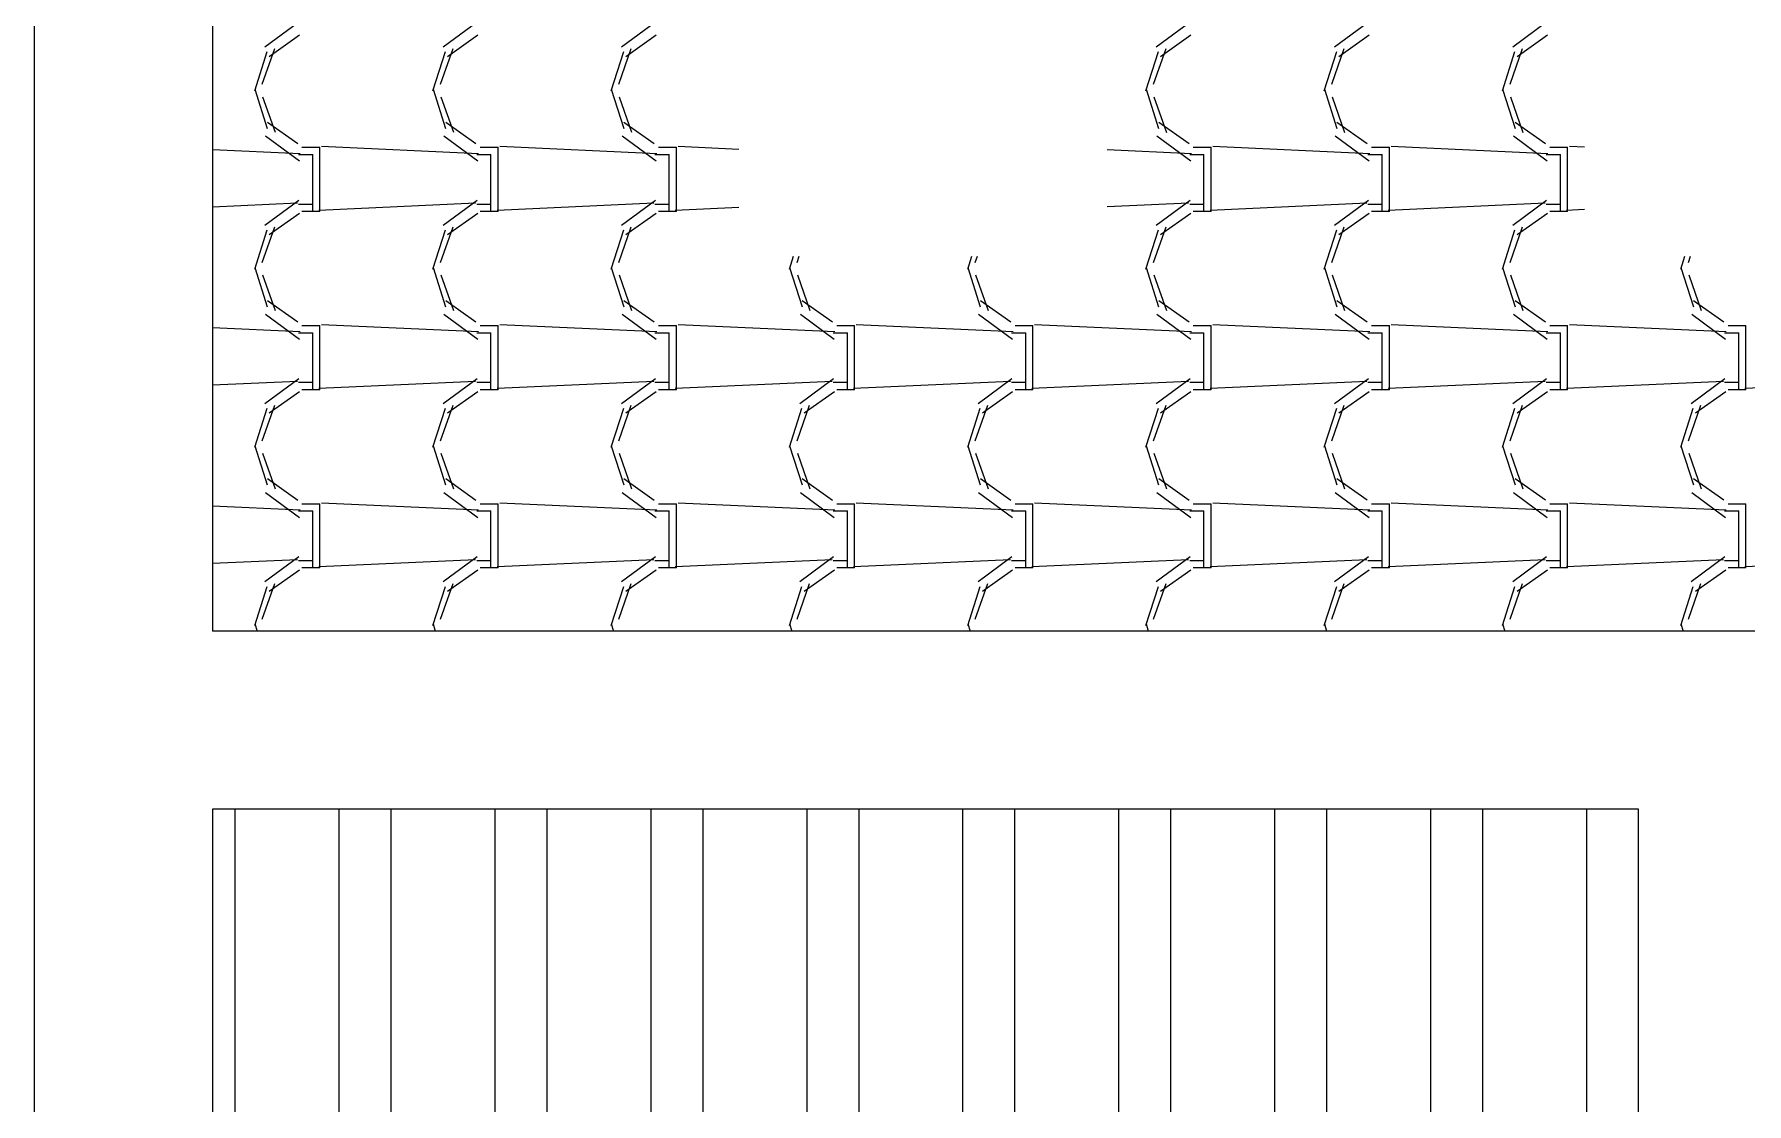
# Model space of a CAD drawing. Header units: millimetres. Extents: x -336 to -33, y -135 to 770.
# Drawn here: x -310.758 to -307.876, y 725.607 to 727.407 of the extents above; entities that cross this region are included whole.
import ezdxf

# ---------------------------------------------------------------- set-up
doc = ezdxf.new("R2010")
doc.units = ezdxf.units.MM
doc.header["$LTSCALE"] = 50
doc.header["$MEASUREMENT"] = 0
doc.layers.add('-HIDRO', color=8, linetype='CONTINUOUS')

msp = doc.modelspace()

# ---------------------------------------------------------------- hatches: boundary and pattern name
at = {"layer": '-HIDRO', "linetype": 'Continuous'}
h = msp.add_hatch(dxfattribs=at)
h.set_pattern_fill('ANSI32', color=256, scale=0.7, angle=45, style=0)
h.set_pattern_definition([(90, (-1716.45764, 385.7027), (-0.2625, 1e-16), []), (90, (-1716.37014, 385.7902), (-0.2625, 1e-16), [])])
h.paths.add_polyline_path([(-310.458, 726.1028), (-310.458, 724.4028), (-308.058, 724.4028), (-308.058, 726.1028)])

# ---------------------------------------------------------------- linework, layer by layer
for p, q in [((-310.758, 747.1206), (-310.758, 712.1028)), ((-310.458, 746.8206), (-310.458, 726.4028)), ((-310.3127, 727.4274), (-310.3697, 727.3854)), ((-310.3114, 727.4054), (-310.3624, 727.3694)), ((-310.0127, 727.4274), (-310.0697, 727.3854)), ((-310.0114, 727.4054), (-310.0624, 727.3694)), ((-309.7127, 727.4274), (-309.7697, 727.3854)), ((-309.7114, 727.4054), (-309.7624, 727.3694)), ((-308.8127, 727.4274), (-308.8697, 727.3854)), ((-308.8114, 727.4054), (-308.8624, 727.3694)), ((-308.5127, 727.4274), (-308.5697, 727.3854)), ((-308.5114, 727.4054), (-308.5624, 727.3694)), ((-308.2127, 727.4274), (-308.2697, 727.3854)), ((-308.2114, 727.4054), (-308.2624, 727.3694)), ((-310.3666, 727.3774), (-310.3876, 727.3114)), ((-310.3538, 727.3824), (-310.3748, 727.3224)), ((-310.0666, 727.3774), (-310.0876, 727.3114)), ((-310.0538, 727.3824), (-310.0748, 727.3224)), ((-309.7666, 727.3774), (-309.7876, 727.3114)), ((-309.7538, 727.3824), (-309.7748, 727.3224)), ((-308.8666, 727.3774), (-308.8876, 727.3114)), ((-308.8538, 727.3824), (-308.8748, 727.3224)), ((-308.5666, 727.3774), (-308.5876, 727.3114)), ((-308.5538, 727.3824), (-308.5748, 727.3224)), ((-308.2666, 727.3774), (-308.2876, 727.3114)), ((-308.2538, 727.3824), (-308.2748, 727.3224)), ((-310.3869, 727.3146), (-310.3659, 727.2486)), ((-310.3737, 727.3021), (-310.3527, 727.2421)), ((-310.0869, 727.3146), (-310.0659, 727.2486)), ((-310.0737, 727.3021), (-310.0527, 727.2421)), ((-309.7869, 727.3146), (-309.7659, 727.2486)), ((-309.7737, 727.3021), (-309.7527, 727.2421)), ((-308.8869, 727.3146), (-308.8659, 727.2486)), ((-308.8737, 727.302), (-308.8527, 727.242)), ((-308.5868, 727.3146), (-308.5658, 727.2486)), ((-308.5737, 727.302), (-308.5527, 727.242)), ((-308.2868, 727.3146), (-308.2658, 727.2486)), ((-308.2737, 727.302), (-308.2527, 727.242)), ((-310.3656, 727.2592), (-310.3146, 727.2232)), ((-310.0656, 727.2592), (-310.0146, 727.2232)), ((-309.7656, 727.2592), (-309.7146, 727.2232)), ((-308.8656, 727.2593), (-308.8146, 727.2233)), ((-308.5656, 727.2593), (-308.5146, 727.2233)), ((-308.2656, 727.2593), (-308.2146, 727.2233)), ((-310.3686, 727.236), (-310.3116, 727.194)), ((-310.0686, 727.236), (-310.0116, 727.194)), ((-309.7686, 727.236), (-309.7116, 727.194)), ((-308.8686, 727.236), (-308.8116, 727.194)), ((-308.5686, 727.236), (-308.5116, 727.194)), ((-308.2686, 727.236), (-308.2116, 727.194)), ((-310.3105, 727.2061), (-310.458, 727.2128)), ((-310.3134, 727.2049), (-310.2894, 727.2049)), ((-310.3074, 727.2169), (-310.2774, 727.2169)), ((-310.2894, 727.1209), (-310.2894, 727.2049)), ((-310.2774, 727.1209), (-310.2774, 727.2169)), ((-310.0105, 727.2061), (-310.2745, 727.2181)), ((-310.0134, 727.2049), (-309.9894, 727.2049)), ((-310.0074, 727.2169), (-309.9774, 727.2169)), ((-309.9894, 727.1209), (-309.9894, 727.2049)), ((-309.9774, 727.1209), (-309.9774, 727.2169)), ((-309.7105, 727.2061), (-309.9745, 727.2181)), ((-309.7134, 727.2049), (-309.6894, 727.2049)), ((-309.7074, 727.2169), (-309.6774, 727.2169)), ((-309.6894, 727.1209), (-309.6894, 727.2049)), ((-309.6774, 727.1209), (-309.6774, 727.2169)), ((-309.5724, 727.2134), (-309.6745, 727.2181)), ((-308.8105, 727.2061), (-308.9521, 727.2125)), ((-308.8134, 727.2049), (-308.7894, 727.2049)), ((-308.8074, 727.2169), (-308.7774, 727.2169)), ((-308.7894, 727.1209), (-308.7894, 727.2049)), ((-308.7774, 727.1209), (-308.7774, 727.2169)), ((-308.5105, 727.2061), (-308.7745, 727.2181)), ((-308.5134, 727.2049), (-308.4894, 727.2049)), ((-308.5074, 727.2169), (-308.4774, 727.2169)), ((-308.4894, 727.1209), (-308.4894, 727.2049)), ((-308.4774, 727.1209), (-308.4774, 727.2169)), ((-308.2105, 727.2061), (-308.4745, 727.2181)), ((-308.2134, 727.2049), (-308.1894, 727.2049)), ((-308.2074, 727.2169), (-308.1774, 727.2169)), ((-308.1894, 727.1209), (-308.1894, 727.2049)), ((-308.1774, 727.1209), (-308.1774, 727.2169)), ((-308.1492, 727.2169), (-308.1745, 727.2181)), ((-310.3152, 727.1228), (-310.458, 727.1163)), ((-310.3127, 727.1274), (-310.3697, 727.0854)), ((-310.2894, 727.1209), (-310.3134, 727.1209)), ((-310.2894, 727.1089), (-310.2894, 727.1209)), ((-310.0152, 727.1228), (-310.2792, 727.1108)), ((-310.2774, 727.1089), (-310.2774, 727.1209)), ((-310.0127, 727.1274), (-310.0697, 727.0854)), ((-309.9894, 727.1209), (-310.0134, 727.1209)), ((-309.9894, 727.1089), (-309.9894, 727.1209)), ((-309.7152, 727.1228), (-309.9792, 727.1108)), ((-309.9774, 727.1089), (-309.9774, 727.1209)), ((-309.7127, 727.1274), (-309.7697, 727.0854)), ((-309.6894, 727.1209), (-309.7134, 727.1209)), ((-309.6894, 727.1089), (-309.6894, 727.1209)), ((-309.5724, 727.1157), (-309.6792, 727.1108)), ((-309.6774, 727.1089), (-309.6774, 727.1209)), ((-308.8152, 727.1228), (-308.9521, 727.1166)), ((-308.8127, 727.1274), (-308.8697, 727.0854)), ((-308.7894, 727.1209), (-308.8134, 727.1209)), ((-308.7894, 727.1089), (-308.7894, 727.1209)), ((-308.5152, 727.1228), (-308.7792, 727.1108)), ((-308.7774, 727.1089), (-308.7774, 727.1209)), ((-308.5127, 727.1274), (-308.5697, 727.0854)), ((-308.4894, 727.1209), (-308.5134, 727.1209)), ((-308.4894, 727.1089), (-308.4894, 727.1209)), ((-308.2152, 727.1228), (-308.4792, 727.1108)), ((-308.4774, 727.1089), (-308.4774, 727.1209)), ((-308.2127, 727.1274), (-308.2697, 727.0854)), ((-308.1894, 727.1209), (-308.2134, 727.1209)), ((-308.1894, 727.1089), (-308.1894, 727.1209)), ((-308.1774, 727.1089), (-308.1774, 727.1209)), ((-310.3114, 727.1054), (-310.3624, 727.0694)), ((-310.2774, 727.1089), (-310.3074, 727.1089)), ((-310.0114, 727.1054), (-310.0624, 727.0694)), ((-309.9774, 727.1089), (-310.0074, 727.1089)), ((-309.7114, 727.1054), (-309.7624, 727.0694)), ((-309.6774, 727.1089), (-309.7074, 727.1089)), ((-308.8114, 727.1054), (-308.8624, 727.0694)), ((-308.7774, 727.1089), (-308.8074, 727.1089)), ((-308.5114, 727.1054), (-308.5624, 727.0694)), ((-308.4774, 727.1089), (-308.5074, 727.1089)), ((-308.2114, 727.1054), (-308.2624, 727.0694)), ((-308.1774, 727.1089), (-308.2074, 727.1089)), ((-308.1492, 727.1122), (-308.1792, 727.1108)), ((-310.3666, 727.0774), (-310.3876, 727.0114)), ((-310.3538, 727.0824), (-310.3748, 727.0224)), ((-310.0666, 727.0774), (-310.0876, 727.0114)), ((-310.0538, 727.0824), (-310.0748, 727.0224)), ((-309.7666, 727.0774), (-309.7876, 727.0114)), ((-309.7538, 727.0824), (-309.7748, 727.0224)), ((-308.8666, 727.0774), (-308.8876, 727.0114)), ((-308.8538, 727.0824), (-308.8748, 727.0224)), ((-308.5666, 727.0774), (-308.5876, 727.0114)), ((-308.5538, 727.0824), (-308.5748, 727.0224)), ((-308.2666, 727.0774), (-308.2876, 727.0114)), ((-308.2538, 727.0824), (-308.2748, 727.0224)), ((-309.4806, 727.0332), (-309.4876, 727.0114)), ((-309.471, 727.0332), (-309.4748, 727.0224)), ((-309.1806, 727.0332), (-309.1876, 727.0114)), ((-309.171, 727.0332), (-309.1748, 727.0224)), ((-307.9807, 727.0331), (-307.9876, 727.0114)), ((-307.971, 727.0331), (-307.9748, 727.0224)), ((-310.3869, 727.0146), (-310.3659, 726.9486)), ((-310.3737, 727.0021), (-310.3527, 726.9421)), ((-310.0869, 727.0146), (-310.0659, 726.9486)), ((-310.0737, 727.0021), (-310.0527, 726.9421)), ((-309.7869, 727.0146), (-309.7659, 726.9486)), ((-309.7737, 727.0021), (-309.7527, 726.9421)), ((-309.4869, 727.0146), (-309.4659, 726.9486)), ((-309.4737, 727.0021), (-309.4527, 726.9421)), ((-309.1869, 727.0146), (-309.1659, 726.9486)), ((-309.1737, 727.0021), (-309.1527, 726.9421)), ((-308.8869, 727.0146), (-308.8659, 726.9486)), ((-308.8737, 727.002), (-308.8527, 726.942)), ((-308.5868, 727.0146), (-308.5658, 726.9486)), ((-308.5737, 727.002), (-308.5527, 726.942)), ((-308.2868, 727.0146), (-308.2658, 726.9486)), ((-308.2737, 727.002), (-308.2527, 726.942)), ((-307.9868, 727.0146), (-307.9658, 726.9486)), ((-307.9737, 727.002), (-307.9527, 726.942)), ((-310.3656, 726.9592), (-310.3146, 726.9232)), ((-310.0656, 726.9592), (-310.0146, 726.9232)), ((-309.7656, 726.9592), (-309.7146, 726.9232)), ((-309.4656, 726.9592), (-309.4146, 726.9232)), ((-309.1656, 726.9593), (-309.1146, 726.9233)), ((-308.8656, 726.9593), (-308.8146, 726.9233)), ((-308.5656, 726.9593), (-308.5146, 726.9233)), ((-308.2656, 726.9593), (-308.2146, 726.9233)), ((-307.9656, 726.9593), (-307.9146, 726.9233)), ((-310.3105, 726.9061), (-310.458, 726.9128)), ((-310.3686, 726.936), (-310.3116, 726.894)), ((-310.3074, 726.9169), (-310.2774, 726.9169)), ((-310.2774, 726.8209), (-310.2774, 726.9169)), ((-310.0105, 726.9061), (-310.2745, 726.9181)), ((-310.0686, 726.936), (-310.0116, 726.894)), ((-310.0074, 726.9169), (-309.9774, 726.9169)), ((-309.9774, 726.8209), (-309.9774, 726.9169)), ((-309.7105, 726.9061), (-309.9745, 726.9181)), ((-309.7686, 726.936), (-309.7116, 726.894)), ((-309.7074, 726.9169), (-309.6774, 726.9169)), ((-309.6774, 726.8209), (-309.6774, 726.9169)), ((-309.4105, 726.9061), (-309.6745, 726.9181)), ((-309.4686, 726.936), (-309.4116, 726.894)), ((-309.4074, 726.9169), (-309.3774, 726.9169)), ((-309.3774, 726.8209), (-309.3774, 726.9169)), ((-309.1105, 726.9061), (-309.3745, 726.9181)), ((-309.1686, 726.936), (-309.1116, 726.894)), ((-309.1074, 726.9169), (-309.0774, 726.9169)), ((-309.0774, 726.8209), (-309.0774, 726.9169)), ((-308.8105, 726.9061), (-309.0745, 726.9181)), ((-308.8686, 726.936), (-308.8116, 726.894)), ((-308.8074, 726.9169), (-308.7774, 726.9169)), ((-308.7774, 726.8209), (-308.7774, 726.9169)), ((-308.5105, 726.9061), (-308.7745, 726.9181)), ((-308.5686, 726.936), (-308.5116, 726.894)), ((-308.5074, 726.9169), (-308.4774, 726.9169)), ((-308.4774, 726.8209), (-308.4774, 726.9169)), ((-308.2105, 726.9061), (-308.4745, 726.9181)), ((-308.2686, 726.936), (-308.2116, 726.894)), ((-308.2074, 726.9169), (-308.1774, 726.9169)), ((-308.1774, 726.8209), (-308.1774, 726.9169)), ((-307.9105, 726.9061), (-308.1745, 726.9181)), ((-307.9686, 726.936), (-307.9116, 726.894)), ((-307.9074, 726.9169), (-307.8774, 726.9169)), ((-307.8774, 726.8209), (-307.8774, 726.9169)), ((-310.3134, 726.9049), (-310.2894, 726.9049)), ((-310.2894, 726.8209), (-310.2894, 726.9049)), ((-310.0134, 726.9049), (-309.9894, 726.9049)), ((-309.9894, 726.8209), (-309.9894, 726.9049)), ((-309.7134, 726.9049), (-309.6894, 726.9049)), ((-309.6894, 726.8209), (-309.6894, 726.9049)), ((-309.4134, 726.9049), (-309.3894, 726.9049)), ((-309.3894, 726.8209), (-309.3894, 726.9049)), ((-309.1134, 726.9049), (-309.0894, 726.9049)), ((-309.0894, 726.8209), (-309.0894, 726.9049)), ((-308.8134, 726.9049), (-308.7894, 726.9049)), ((-308.7894, 726.8209), (-308.7894, 726.9049)), ((-308.5134, 726.9049), (-308.4894, 726.9049)), ((-308.4894, 726.8209), (-308.4894, 726.9049)), ((-308.2134, 726.9049), (-308.1894, 726.9049)), ((-308.1894, 726.8209), (-308.1894, 726.9049)), ((-307.9134, 726.9049), (-307.8894, 726.9049)), ((-307.8894, 726.8209), (-307.8894, 726.9049)), ((-310.3127, 726.8274), (-310.3697, 726.7854)), ((-310.0127, 726.8274), (-310.0697, 726.7854)), ((-309.7127, 726.8274), (-309.7697, 726.7854)), ((-309.4127, 726.8274), (-309.4697, 726.7854)), ((-309.1127, 726.8274), (-309.1697, 726.7854)), ((-308.8127, 726.8274), (-308.8697, 726.7854)), ((-308.5127, 726.8274), (-308.5697, 726.7854)), ((-308.2127, 726.8274), (-308.2697, 726.7854)), ((-307.9127, 726.8274), (-307.9697, 726.7854)), ((-310.3152, 726.8228), (-310.458, 726.8163)), ((-310.3114, 726.8054), (-310.3624, 726.7694)), ((-310.2894, 726.8209), (-310.3134, 726.8209)), ((-310.2774, 726.8089), (-310.3074, 726.8089)), ((-310.2894, 726.8089), (-310.2894, 726.8209)), ((-310.0152, 726.8228), (-310.2792, 726.8108)), ((-310.2774, 726.8089), (-310.2774, 726.8209)), ((-310.0114, 726.8054), (-310.0624, 726.7694)), ((-309.9894, 726.8209), (-310.0134, 726.8209)), ((-309.9774, 726.8089), (-310.0074, 726.8089)), ((-309.9894, 726.8089), (-309.9894, 726.8209)), ((-309.7152, 726.8228), (-309.9792, 726.8108)), ((-309.9774, 726.8089), (-309.9774, 726.8209)), ((-309.7114, 726.8054), (-309.7624, 726.7694)), ((-309.6894, 726.8209), (-309.7134, 726.8209)), ((-309.6774, 726.8089), (-309.7074, 726.8089)), ((-309.6894, 726.8089), (-309.6894, 726.8209)), ((-309.4152, 726.8228), (-309.6792, 726.8108)), ((-309.6774, 726.8089), (-309.6774, 726.8209)), ((-309.4114, 726.8054), (-309.4624, 726.7694)), ((-309.3894, 726.8209), (-309.4134, 726.8209)), ((-309.3774, 726.8089), (-309.4074, 726.8089)), ((-309.3894, 726.8089), (-309.3894, 726.8209)), ((-309.1152, 726.8228), (-309.3792, 726.8108)), ((-309.3774, 726.8089), (-309.3774, 726.8209)), ((-309.1114, 726.8054), (-309.1624, 726.7694)), ((-309.0894, 726.8209), (-309.1134, 726.8209)), ((-309.0774, 726.8089), (-309.1074, 726.8089)), ((-309.0894, 726.8089), (-309.0894, 726.8209)), ((-308.8152, 726.8228), (-309.0792, 726.8108)), ((-309.0774, 726.8089), (-309.0774, 726.8209)), ((-308.8114, 726.8054), (-308.8624, 726.7694)), ((-308.7894, 726.8209), (-308.8134, 726.8209)), ((-308.7774, 726.8089), (-308.8074, 726.8089)), ((-308.7894, 726.8089), (-308.7894, 726.8209)), ((-308.5152, 726.8228), (-308.7792, 726.8108)), ((-308.7774, 726.8089), (-308.7774, 726.8209)), ((-308.5114, 726.8054), (-308.5624, 726.7694)), ((-308.4894, 726.8209), (-308.5134, 726.8209)), ((-308.4774, 726.8089), (-308.5074, 726.8089)), ((-308.4894, 726.8089), (-308.4894, 726.8209)), ((-308.2152, 726.8228), (-308.4792, 726.8108)), ((-308.4774, 726.8089), (-308.4774, 726.8209)), ((-308.2114, 726.8054), (-308.2624, 726.7694)), ((-308.1894, 726.8209), (-308.2134, 726.8209)), ((-308.1774, 726.8089), (-308.2074, 726.8089)), ((-308.1894, 726.8089), (-308.1894, 726.8209)), ((-307.9152, 726.8228), (-308.1792, 726.8108)), ((-308.1774, 726.8089), (-308.1774, 726.8209)), ((-307.9114, 726.8054), (-307.9624, 726.7694)), ((-307.8894, 726.8209), (-307.9134, 726.8209)), ((-307.8774, 726.8089), (-307.9074, 726.8089)), ((-307.8894, 726.8089), (-307.8894, 726.8209)), ((-307.6152, 726.8228), (-307.8792, 726.8108)), ((-307.8774, 726.8089), (-307.8774, 726.8209)), ((-310.3666, 726.7774), (-310.3876, 726.7114)), ((-310.3538, 726.7824), (-310.3748, 726.7224)), ((-310.0666, 726.7774), (-310.0876, 726.7114)), ((-310.0538, 726.7824), (-310.0748, 726.7224)), ((-309.7666, 726.7774), (-309.7876, 726.7114)), ((-309.7538, 726.7824), (-309.7748, 726.7224)), ((-309.4666, 726.7774), (-309.4876, 726.7114)), ((-309.4538, 726.7824), (-309.4748, 726.7224)), ((-309.1666, 726.7774), (-309.1876, 726.7114)), ((-309.1538, 726.7824), (-309.1748, 726.7224)), ((-308.8666, 726.7774), (-308.8876, 726.7114)), ((-308.8538, 726.7824), (-308.8748, 726.7224)), ((-308.5666, 726.7774), (-308.5876, 726.7114)), ((-308.5538, 726.7824), (-308.5748, 726.7224)), ((-308.2666, 726.7774), (-308.2876, 726.7114)), ((-308.2538, 726.7824), (-308.2748, 726.7224)), ((-307.9666, 726.7774), (-307.9876, 726.7114)), ((-307.9538, 726.7824), (-307.9748, 726.7224)), ((-310.3869, 726.7146), (-310.3659, 726.6486)), ((-310.0869, 726.7146), (-310.0659, 726.6486)), ((-309.7869, 726.7146), (-309.7659, 726.6486)), ((-309.4869, 726.7146), (-309.4659, 726.6486)), ((-309.1869, 726.7146), (-309.1659, 726.6486)), ((-308.8869, 726.7146), (-308.8659, 726.6486)), ((-308.5868, 726.7146), (-308.5658, 726.6486)), ((-308.2868, 726.7146), (-308.2658, 726.6486)), ((-307.9868, 726.7146), (-307.9658, 726.6486)), ((-310.3737, 726.7021), (-310.3527, 726.6421)), ((-310.0737, 726.7021), (-310.0527, 726.6421)), ((-309.7737, 726.7021), (-309.7527, 726.6421)), ((-309.4737, 726.7021), (-309.4527, 726.6421)), ((-309.1737, 726.7021), (-309.1527, 726.6421)), ((-308.8737, 726.702), (-308.8527, 726.642)), ((-308.5737, 726.702), (-308.5527, 726.642)), ((-308.2737, 726.702), (-308.2527, 726.642)), ((-307.9737, 726.702), (-307.9527, 726.642)), ((-310.3656, 726.6592), (-310.3146, 726.6232)), ((-310.0656, 726.6592), (-310.0146, 726.6232)), ((-309.7656, 726.6592), (-309.7146, 726.6232)), ((-309.4656, 726.6592), (-309.4146, 726.6232)), ((-309.1656, 726.6592), (-309.1146, 726.6232)), ((-308.8656, 726.6592), (-308.8146, 726.6232)), ((-308.5656, 726.6593), (-308.5146, 726.6233)), ((-308.2656, 726.6593), (-308.2146, 726.6233)), ((-307.9656, 726.6593), (-307.9146, 726.6233)), ((-310.3686, 726.636), (-310.3116, 726.594)), ((-310.0686, 726.636), (-310.0116, 726.594)), ((-309.7686, 726.636), (-309.7116, 726.594)), ((-309.4686, 726.636), (-309.4116, 726.594)), ((-309.1686, 726.636), (-309.1116, 726.594)), ((-308.8686, 726.636), (-308.8116, 726.594)), ((-308.5686, 726.636), (-308.5116, 726.594)), ((-308.2686, 726.636), (-308.2116, 726.594)), ((-307.9686, 726.636), (-307.9116, 726.594)), ((-310.3105, 726.6061), (-310.458, 726.6128)), ((-310.3134, 726.6049), (-310.2894, 726.6049)), ((-310.3074, 726.6169), (-310.2774, 726.6169)), ((-310.2894, 726.5209), (-310.2894, 726.6049)), ((-310.2774, 726.5209), (-310.2774, 726.6169)), ((-310.0105, 726.6061), (-310.2745, 726.6181)), ((-310.0134, 726.6049), (-309.9894, 726.6049)), ((-310.0074, 726.6169), (-309.9774, 726.6169)), ((-309.9894, 726.5209), (-309.9894, 726.6049)), ((-309.9774, 726.5209), (-309.9774, 726.6169)), ((-309.7105, 726.6061), (-309.9745, 726.6181)), ((-309.7134, 726.6049), (-309.6894, 726.6049)), ((-309.7074, 726.6169), (-309.6774, 726.6169)), ((-309.6894, 726.5209), (-309.6894, 726.6049)), ((-309.6774, 726.5209), (-309.6774, 726.6169)), ((-309.4105, 726.6061), (-309.6745, 726.6181)), ((-309.4134, 726.6049), (-309.3894, 726.6049)), ((-309.4074, 726.6169), (-309.3774, 726.6169)), ((-309.3894, 726.5209), (-309.3894, 726.6049)), ((-309.3774, 726.5209), (-309.3774, 726.6169)), ((-309.1105, 726.6061), (-309.3745, 726.6181)), ((-309.1134, 726.6049), (-309.0894, 726.6049)), ((-309.1074, 726.6169), (-309.0774, 726.6169)), ((-309.0894, 726.5209), (-309.0894, 726.6049)), ((-309.0774, 726.5209), (-309.0774, 726.6169)), ((-308.8105, 726.6061), (-309.0745, 726.6181)), ((-308.8134, 726.6049), (-308.7894, 726.6049)), ((-308.8074, 726.6169), (-308.7774, 726.6169)), ((-308.7894, 726.5209), (-308.7894, 726.6049)), ((-308.7774, 726.5209), (-308.7774, 726.6169)), ((-308.5105, 726.6061), (-308.7745, 726.6181)), ((-308.5134, 726.6049), (-308.4894, 726.6049)), ((-308.5074, 726.6169), (-308.4774, 726.6169)), ((-308.4894, 726.5209), (-308.4894, 726.6049)), ((-308.4774, 726.5209), (-308.4774, 726.6169)), ((-308.2105, 726.6061), (-308.4745, 726.6181)), ((-308.2134, 726.6049), (-308.1894, 726.6049)), ((-308.2074, 726.6169), (-308.1774, 726.6169)), ((-308.1894, 726.5209), (-308.1894, 726.6049)), ((-308.1774, 726.5209), (-308.1774, 726.6169)), ((-307.9105, 726.6061), (-308.1745, 726.6181)), ((-307.9134, 726.6049), (-307.8894, 726.6049)), ((-307.9074, 726.6169), (-307.8774, 726.6169)), ((-307.8894, 726.5209), (-307.8894, 726.6049)), ((-307.8774, 726.5209), (-307.8774, 726.6169)), ((-310.3152, 726.5228), (-310.458, 726.5163)), ((-310.3127, 726.5274), (-310.3697, 726.4854)), ((-310.2894, 726.5209), (-310.3134, 726.5209)), ((-310.2774, 726.5089), (-310.3074, 726.5089)), ((-310.2894, 726.5089), (-310.2894, 726.5209)), ((-310.0152, 726.5228), (-310.2792, 726.5108)), ((-310.2774, 726.5089), (-310.2774, 726.5209)), ((-310.0127, 726.5274), (-310.0697, 726.4854)), ((-309.9894, 726.5209), (-310.0134, 726.5209)), ((-309.9774, 726.5089), (-310.0074, 726.5089)), ((-309.9894, 726.5089), (-309.9894, 726.5209)), ((-309.7152, 726.5228), (-309.9792, 726.5108)), ((-309.9774, 726.5089), (-309.9774, 726.5209)), ((-309.7127, 726.5274), (-309.7697, 726.4854)), ((-309.6894, 726.5209), (-309.7134, 726.5209)), ((-309.6774, 726.5089), (-309.7074, 726.5089)), ((-309.6894, 726.5089), (-309.6894, 726.5209)), ((-309.4152, 726.5228), (-309.6792, 726.5108)), ((-309.6774, 726.5089), (-309.6774, 726.5209)), ((-309.4127, 726.5274), (-309.4697, 726.4854)), ((-309.3894, 726.5209), (-309.4134, 726.5209)), ((-309.3774, 726.5089), (-309.4074, 726.5089)), ((-309.3894, 726.5089), (-309.3894, 726.5209)), ((-309.1152, 726.5228), (-309.3792, 726.5108)), ((-309.3774, 726.5089), (-309.3774, 726.5209)), ((-309.1127, 726.5274), (-309.1697, 726.4854)), ((-309.0894, 726.5209), (-309.1134, 726.5209)), ((-309.0774, 726.5089), (-309.1074, 726.5089)), ((-309.0894, 726.5089), (-309.0894, 726.5209)), ((-308.8152, 726.5228), (-309.0792, 726.5108)), ((-309.0774, 726.5089), (-309.0774, 726.5209)), ((-308.8127, 726.5274), (-308.8697, 726.4854)), ((-308.7894, 726.5209), (-308.8134, 726.5209)), ((-308.7774, 726.5089), (-308.8074, 726.5089)), ((-308.7894, 726.5089), (-308.7894, 726.5209)), ((-308.5152, 726.5228), (-308.7792, 726.5108)), ((-308.7774, 726.5089), (-308.7774, 726.5209)), ((-308.5127, 726.5274), (-308.5697, 726.4854)), ((-308.4894, 726.5209), (-308.5134, 726.5209)), ((-308.4774, 726.5089), (-308.5074, 726.5089)), ((-308.4894, 726.5089), (-308.4894, 726.5209)), ((-308.2152, 726.5228), (-308.4792, 726.5108)), ((-308.4774, 726.5089), (-308.4774, 726.5209)), ((-308.2127, 726.5274), (-308.2697, 726.4854)), ((-308.1894, 726.5209), (-308.2134, 726.5209)), ((-308.1774, 726.5089), (-308.2074, 726.5089)), ((-308.1894, 726.5089), (-308.1894, 726.5209)), ((-307.9152, 726.5228), (-308.1792, 726.5108)), ((-308.1774, 726.5089), (-308.1774, 726.5209)), ((-307.9127, 726.5274), (-307.9697, 726.4854)), ((-307.8894, 726.5209), (-307.9134, 726.5209)), ((-307.8774, 726.5089), (-307.9074, 726.5089)), ((-307.8894, 726.5089), (-307.8894, 726.5209)), ((-307.6152, 726.5228), (-307.8792, 726.5108)), ((-307.8774, 726.5089), (-307.8774, 726.5209)), ((-310.3538, 726.4824), (-310.3748, 726.4224)), ((-310.3114, 726.5054), (-310.3624, 726.4694)), ((-310.0538, 726.4824), (-310.0748, 726.4224)), ((-310.0114, 726.5054), (-310.0624, 726.4694)), ((-309.7538, 726.4824), (-309.7748, 726.4224)), ((-309.7114, 726.5054), (-309.7624, 726.4694)), ((-309.4538, 726.4824), (-309.4748, 726.4224)), ((-309.4114, 726.5054), (-309.4624, 726.4694)), ((-309.1538, 726.4824), (-309.1748, 726.4224)), ((-309.1114, 726.5054), (-309.1624, 726.4694)), ((-308.8538, 726.4824), (-308.8748, 726.4224)), ((-308.8114, 726.5054), (-308.8624, 726.4694)), ((-308.5538, 726.4824), (-308.5748, 726.4224)), ((-308.5114, 726.5054), (-308.5624, 726.4694)), ((-308.2538, 726.4824), (-308.2748, 726.4224)), ((-308.2114, 726.5054), (-308.2624, 726.4694)), ((-307.9538, 726.4824), (-307.9748, 726.4224)), ((-307.9114, 726.5054), (-307.9624, 726.4694)), ((-310.3666, 726.4774), (-310.3876, 726.4114)), ((-310.0666, 726.4774), (-310.0876, 726.4114)), ((-309.7666, 726.4774), (-309.7876, 726.4114)), ((-309.4666, 726.4774), (-309.4876, 726.4114)), ((-309.1666, 726.4774), (-309.1876, 726.4114)), ((-308.8666, 726.4774), (-308.8876, 726.4114)), ((-308.5666, 726.4774), (-308.5876, 726.4114)), ((-308.2666, 726.4774), (-308.2876, 726.4114)), ((-307.9666, 726.4774), (-307.9876, 726.4114)), ((-307.758, 726.4028), (-310.458, 726.4028)), ((-310.3869, 726.4146), (-310.3831, 726.4028)), ((-310.0869, 726.4146), (-310.0831, 726.4028)), ((-309.7869, 726.4146), (-309.7831, 726.4028)), ((-309.4869, 726.4146), (-309.4831, 726.4028)), ((-309.1869, 726.4146), (-309.1831, 726.4028)), ((-308.8869, 726.4146), (-308.8831, 726.4028)), ((-308.5868, 726.4146), (-308.5831, 726.4028)), ((-308.2868, 726.4146), (-308.2831, 726.4028)), ((-307.9868, 726.4146), (-307.9831, 726.4028)), ((-310.458, 726.1028), (-310.458, 724.4028)), ((-308.058, 726.1028), (-310.458, 726.1028)), ((-308.058, 724.4028), (-308.058, 726.1028))]:
    msp.add_line(p, q, dxfattribs=at)

doc.saveas('drawing.dxf')
